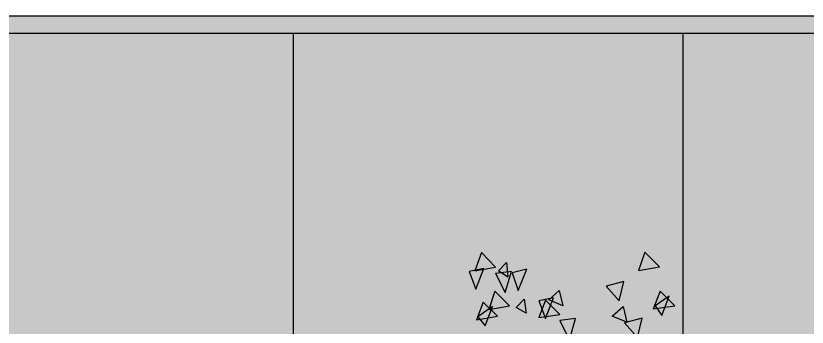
# Model space of a CAD drawing. Header units: inches. Extents: x 11.9 to 85.3, y 21.1 to 37.4.
# Drawn here: x 20.34 to 29.37, y 33.83 to 37.38 of the extents above; entities that cross this region are included whole.
import ezdxf

# ---------------------------------------------------------------- set-up
doc = ezdxf.new("R2010")
doc.units = ezdxf.units.IN
doc.header["$MEASUREMENT"] = 0
doc.layers.add('CAY', color=94, linetype='Continuous')

msp = doc.modelspace()

# ---------------------------------------------------------------- hatches: boundary and pattern name
at = {"true_color": 0x383839}
h = msp.add_hatch(color=250, dxfattribs=at)
h.dxf.hatch_style = 1
h.paths.add_polyline_path([(85.2871, 37.1862), (85.2871, 37.3838), (16.0098, 37.3838), (16.0098, 37.1862)])
at = {"true_color": 0x212121}
h = msp.add_hatch(color=250, dxfattribs=at)
h.dxf.hatch_style = 1
h.paths.add_polyline_path([(54.5719, 37.1798), (50.0664, 37.1798), (50.0664, 33.0654), (54.5719, 33.0654)])
h.paths.add_polyline_path([(50.0664, 37.1798), (45.7803, 37.1798), (45.7803, 33.0654), (50.0664, 33.0654)])
h.paths.add_polyline_path([(63.6348, 37.1798), (59.0609, 37.1798), (59.0609, 33.0654), (63.6348, 33.0654)])
h.paths.add_polyline_path([(68.1995, 37.1798), (63.6348, 37.1798), (63.6348, 33.0654), (68.1995, 33.0654)])
h.paths.add_polyline_path([(72.7373, 37.1798), (68.1995, 37.1798), (68.1995, 33.0654), (72.7372, 33.0654)])
h.paths.add_polyline_path([(84.2395, 37.1798), (72.7373, 37.1798), (72.7372, 33.0654), (84.2395, 33.0654)])
h.paths.add_polyline_path([(45.7803, 37.1798), (41.2992, 37.1798), (41.2992, 33.0654), (45.7803, 33.0654)])
h.paths.add_polyline_path([(41.2992, 37.1798), (36.8075, 37.1798), (36.8075, 33.0654), (41.2992, 33.0654)])
h.paths.add_polyline_path([(36.8075, 37.1798), (32.3086, 37.1798), (32.3086, 33.0654), (36.8075, 33.0654)])
h.paths.add_polyline_path([(32.3086, 37.1798), (27.8679, 37.1798), (27.8679, 33.0654), (32.3086, 33.0654)])
h.paths.add_polyline_path([(27.8679, 37.1798), (23.4191, 37.1798), (23.4191, 33.0654), (27.8679, 33.0654)])
h.paths.add_polyline_path([(23.4191, 37.1798), (16.7427, 37.1798), (16.7427, 33.0654), (23.4191, 33.0654)])
h.paths.add_polyline_path([(76.5211, 33.2481), (76.5211, 36.8005)], flags=16)

# ---------------------------------------------------------------- linework, layer by layer
for points in [[(16.0102, 22.4701), (16.0098, 22.4916), (16.0098, 24.2412), (16.0098, 37.3838), (16.0098, 37.1862), (85.2871, 37.1862), (84.3293, 37.1862)], [(16.0098, 37.3838), (85.2871, 37.3838), (85.2871, 22.1714), (84.3293, 22.1714), (84.3293, 37.1862), (84.3293, 33.0718), (16.8325, 33.0718), (16.8325, 37.1862)], [(84.3293, 27.5486), (16.8325, 27.5486), (16.8325, 24.2561), (16.8325, 37.1862), (16.0098, 37.1862), (23.5089, 37.1862), (23.5089, 33.0718), (27.9577, 33.0718), (27.9577, 37.1862), (32.3984, 37.1862), (32.3984, 33.0718), (36.8973, 33.0718), (36.8973, 37.1862), (41.389, 37.1862), (41.389, 32.7467), (41.389, 33.0718), (45.8701, 33.0718), (45.8701, 37.1862), (50.1562, 37.1862), (50.1562, 33.0718), (54.6617, 33.0718)], [(84.3293, 27.5486), (16.8325, 27.5486), (16.8325, 24.2561), (16.8325, 37.1862), (16.0098, 37.1862), (23.5089, 37.1862), (23.5089, 33.0718), (27.9577, 33.0718), (27.9577, 37.1862), (32.3984, 37.1862), (32.3984, 33.0718), (36.8973, 33.0718), (36.8973, 37.1862), (41.389, 37.1862), (41.389, 32.7467), (41.389, 33.0718), (45.8701, 33.0718), (45.8701, 37.1862), (50.1562, 37.1862), (50.1562, 33.0718), (54.6617, 33.0718)]]:
    msp.add_lwpolyline(points)
at = {"layer": 'CAY', "color": 31, "linetype": 'Continuous', "lineweight": -2, "true_color": 0xfecc66}
for points in [[(25.6552, 34.681), (25.5785, 34.4717), (25.8157, 34.5136)], [(27.5179, 34.688), (27.4481, 34.4787), (27.6853, 34.5206)], [(25.5157, 34.4648), (25.5924, 34.2625), (25.6831, 34.4997)], [(25.8506, 34.4717), (25.9412, 34.5694), (25.9552, 34.402)], [(26.004, 34.4508), (26.0738, 34.2485), (26.1715, 34.4927)], [(25.8157, 34.4438), (25.9273, 34.2276), (25.9971, 34.4648)], [(27.0784, 34.2973), (27.2249, 34.1299), (27.2807, 34.3532)], [(25.8087, 34.2415), (25.7389, 34.0322), (25.9761, 34.0741)], [(26.4226, 34.1439), (26.5412, 34.2485), (26.5831, 34.0741)], [(27.6923, 34.2415), (27.6155, 34.0392), (27.8597, 34.0741)], [(26.0529, 34.0532), (26.1436, 34.1508), (26.1645, 33.9904)], [(26.311, 34.1299), (26.3877, 33.9276), (26.4784, 34.1648)], [(26.3877, 34.1369), (26.311, 33.9416), (26.5482, 33.9764)], [(27.6365, 34.0741), (27.7132, 33.9625), (27.7969, 34.1857)], [(25.6761, 34.116), (25.5994, 33.9136), (25.8366, 33.9555)], [(25.6134, 33.9485), (25.6971, 33.8439), (25.7808, 34.0671)], [(27.1481, 33.9555), (27.2737, 34.0671), (27.3156, 33.8857)], [(26.5482, 33.9067), (26.6598, 33.6834), (26.7296, 33.9276)], [(27.2877, 33.8788), (27.4342, 33.7113), (27.49, 33.9346)]]:
    msp.add_lwpolyline(points, close=True, dxfattribs=at)

doc.saveas('drawing.dxf')
